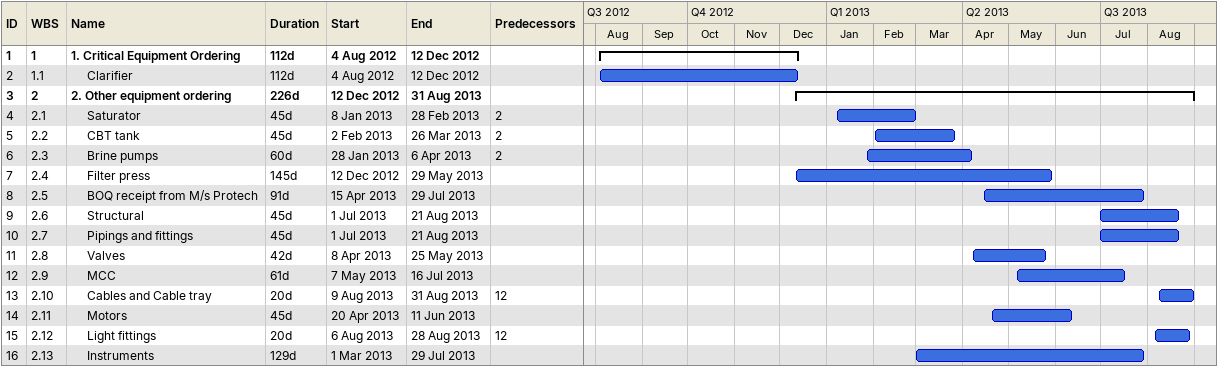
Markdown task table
| ID | WBS | Task | Duration | Start | Finish | Predecessors |
|---|---|---|---|---|---|---|
| 1 | 1 | **1. Critical Equipment Ordering** | 112d | 2012-08-04 | 2012-12-12 |  |
| 2 | 1.1 | Clarifier | 112d | 2012-08-04 | 2012-12-12 |  |
| 3 | 2 | **2. Other equipment ordering** | 226d | 2012-12-12 | 2013-08-31 |  |
| 4 | 2.1 | Saturator | 45d | 2013-01-08 | 2013-02-28 | 2 |
| 5 | 2.2 | CBT tank | 45d | 2013-02-02 | 2013-03-26 | 2 |
| 6 | 2.3 | Brine pumps | 60d | 2013-01-28 | 2013-04-06 | 2 |
| 7 | 2.4 | Filter press | 145d | 2012-12-12 | 2013-05-29 |  |
| 8 | 2.5 | BOQ receipt from M/s Protech | 91d | 2013-04-15 | 2013-07-29 |  |
| 9 | 2.6 | Structural | 45d | 2013-07-01 | 2013-08-21 |  |
| 10 | 2.7 | Pipings and fittings | 45d | 2013-07-01 | 2013-08-21 |  |
| 11 | 2.8 | Valves | 42d | 2013-04-08 | 2013-05-25 |  |
| 12 | 2.9 | MCC | 61d | 2013-05-07 | 2013-07-16 |  |
| 13 | 2.10 | Cables and Cable tray | 20d | 2013-08-09 | 2013-08-31 | 12 |
| 14 | 2.11 | Motors | 45d | 2013-04-20 | 2013-06-11 |  |
| 15 | 2.12 | Light fittings | 20d | 2013-08-06 | 2013-08-28 | 12 |
| 16 | 2.13 | Instruments | 129d | 2013-03-01 | 2013-07-29 |  |
